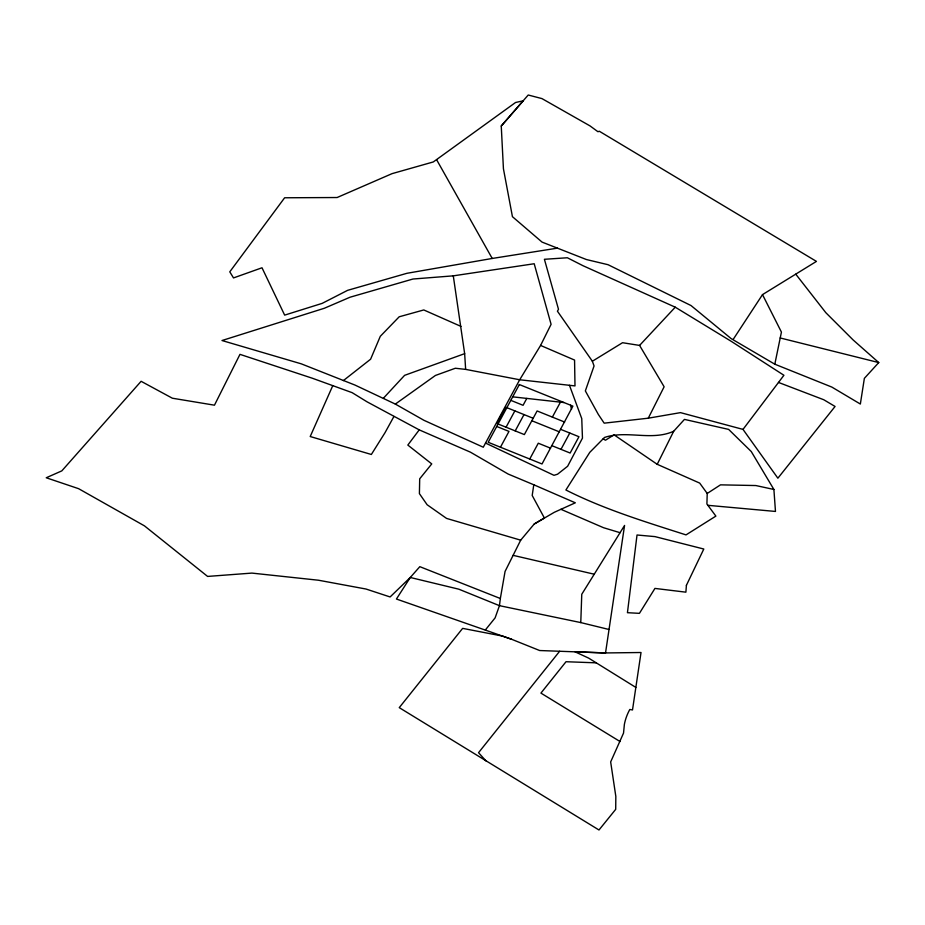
<?xml version="1.0" encoding="UTF-8"?>
<svg xmlns="http://www.w3.org/2000/svg" width="925" height="925" viewBox="0 0 925 925"><rect width="100%" height="100%" fill="white"/><g stroke="black" fill="none" stroke-linecap="round" stroke-linejoin="round"><path stroke-width="1.39" d="M603.158 438.808L605.447 440.231L614.05 434.831L657.212 464.304L699.693 483.093L707.22 493.453L706.908 503.998L715.881 516.104L686.026 534.893C645.372 521.862 604.06 509.293 565.903 489.996L589.78 452.348L604.499 437.456C626.849 429.94 651.558 441.237 673.678 431.258L684.454 419.395L728.646 429.408L751.262 451.539L773.901 489.475L775.474 511.444L707.879 505.316M608.893 629.462L580.773 622.583L581.767 594.266L624.572 525.435L605.528 652.946L539.668 650.529L511.652 639.291L396.432 599.03L410.272 577.477L419.823 566.667L500.344 598.51L499.454 605.667L495.106 617.888L485.324 630.006M580.773 622.583L499.454 605.667L458.8 589.179L410.272 577.477L390.107 596.96L366.046 589.04L318.489 580.229L251.901 573.095L207.605 576.425L144.473 525.874L78.625 488.689L46.25 477.762L61.825 470.871L141.109 381.297L172.362 398.212L214.461 405.185L239.968 354.356L312.268 378.209L352.147 392.663L367.028 401.808L419.233 429.871L470.467 452.186L508.137 474.039L533.783 484.769L532.199 495.476L544.409 518.058L534.257 523.978L520.694 540.165L505.062 571.453L500.344 598.51M774.815 364.196L781.428 332.098L762.512 294.613L816.44 261.393L599.296 131.234L597.955 131.732L590 125.892L541.946 98.593L528.221 95.009L501.257 126.008L503.431 168.766L512.438 216.681L542.05 242.096L586.392 259.532L608.06 264.712L691.021 305.551L731.189 338.642L774.815 364.196L831.864 387.089L860.354 404.04L864.366 378.348L878.75 362.577L853.139 339.961L825.817 312.673L795.778 274.182M332.722 385.76L310.21 436.531L371.353 454.476L385.008 432.703L393.946 416.447M635.845 687.414L588.647 658.114L575.049 651.824L605.528 652.946L641.025 652.507L632.503 709.949L629.832 709.487L629.22 710.562A60.819 53.5 -5.3 0 0 624.375 724.414L623.531 733.086L610.662 761.934L615.83 796.413L615.703 809.34L598.984 829.991L399.253 707.637L462.639 628.364L502.564 636.088L511.652 639.291M673.678 431.258L657.212 464.304M540.582 345.441L551.092 324.317L534.199 263.741L453.285 275.847L412.955 279.026L350.055 297.214L324.351 308.256L222 340.527L301.272 363.837L354.946 385.054L395.333 404.075L423.928 420.297L483.278 447.226L519.688 379.77L540.582 345.441L574.564 360.068L574.992 385.91L519.688 379.77L465.645 369.387L455.343 368.254L435.432 375.458L395.333 404.075M648.275 418.192L664.127 386.777L639.58 345.418L622.548 342.712L592.37 361.236L594.058 365.953L585.352 390.905L598.336 414.435L604.175 423.164L648.275 418.192L680.499 412.631L743.006 429.397L777.879 478.202L835.067 406.468L823.759 399.739L778.492 382.43M506.056 427.211L514.867 410.885M500.46 447.214L508.981 431.408L496.725 426.471M526.788 398.409L523.076 405.3L510.808 400.352M515.213 430.9L524.012 414.573M529.748 459.02L538.281 443.214L550.537 448.163M552.364 417.106L560.446 402.144M560.978 449.353L569.788 433.027M733.236 339.325L762.512 294.613M419.233 429.871L407.833 445.075L431.744 463.911L419.696 478.815L419.407 493.626L427.119 504.738L446.567 518.416L520.694 540.165M743.006 429.397L783.914 375.272L731.132 341.256L675.262 307.192L582.947 265.695L567.36 257.763L544.409 259.289L558.492 309.297L557.428 311.193L592.37 361.236M559.637 651.258L478.549 752.684L485.995 760.951M501.257 126.008L523.203 100.813L515.537 102.502L433.305 161.944L392.061 173.646L337.116 197.522L284.634 197.777L229.782 271.834L233.516 277.928L262.006 267.776L284.657 315.124L322.154 303.377L347.627 290.334L406.919 273.303L492.216 258.457L557.44 248.143M383.447 398.178L404.607 375.342L464.651 353.662L453.285 275.847M639.58 345.418L675.262 307.192M343.383 380.58L370.601 359.212L380.302 336.307L399.195 316.789L423.789 309.956L460.985 326.409M707.22 493.453L720.506 484.85L755.852 485.544L773.901 489.475M534.257 523.978L554.306 512.3L575.315 502.807L533.783 484.769M596.371 662.843L566.019 661.722L540.928 693.103L620.004 741.515M512.704 396.848L563.961 402.537M620.074 532.696L603.597 527.736L560.92 509.305M513.109 555.347L594.359 574.24M780.168 337.96L878.75 362.577M564.632 422.054L537.113 410.954L524.359 434.588L496.898 423.523L505.709 407.197L533.17 418.273M560.631 429.339L578.946 436.716L570.135 453.042L551.832 445.653M531.829 420.748L559.301 431.825M485.533 443.075L553.982 475.311L557.544 474.224L567.626 466.258L582.461 438.138L581.756 418.609L569.465 385.297M492.216 258.457L436.727 159.921M570.563 405.196L571.534 409.266M464.651 353.662L465.645 369.387M686.408 585.317L685.888 592.173L654.935 588.416L639.429 613.344L627.439 612.697L637.024 534.997L654.993 536.616L703.798 549.022L686.408 585.317M519.341 384.546L488.192 442.277L542.015 463.968L572.887 406.133L519.341 384.546"/></g></svg>
